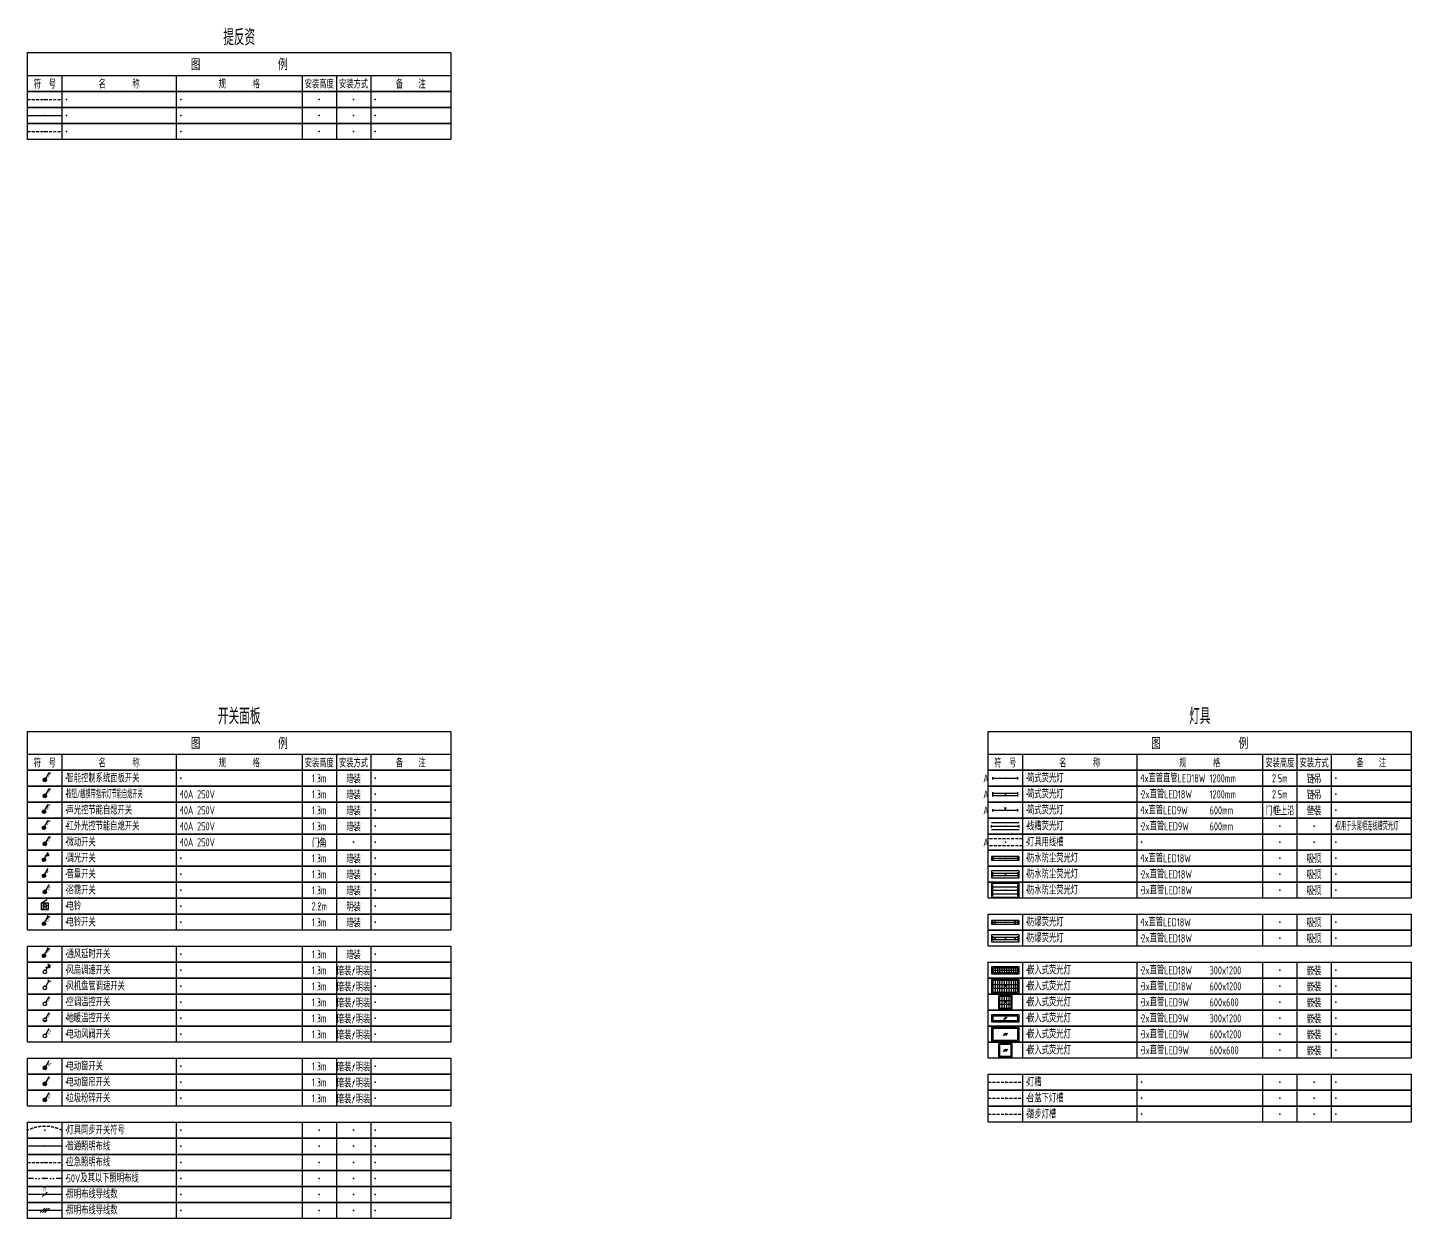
# Model space of a CAD drawing. Header units: millimetres. Extents: x -714894 to -525595, y 3400 to 234118.
# Drawn here: x -670095 to -609595, y 123200 to 175287 of the extents above; entities that cross this region are included whole.
import ezdxf
from ezdxf.enums import TextEntityAlignment as Align

# ---------------------------------------------------------------- set-up
doc = ezdxf.new("R2010")
doc.units = ezdxf.units.MM
doc.header["$LTSCALE"] = 500
doc.linetypes.add('DIVIDE', pattern=[1.25, 0.5, -0.25, 0, -0.25, 0, -0.25])
doc.linetypes.add('HIDDEN', pattern=[0.375, 0.25, -0.125])
for name, color, linetype in [('E-LITE-CATE', 2, 'HIDDEN'), ('E-LITE-DEVC', 3, 'Continuous'), ('E-LITE-DIMS', 6, 'Continuous'), ('E-LITE-LITE', 3, 'Continuous'), ('E-LITE-LITE2', 3, 'HIDDEN'), ('E-LITE-WIRE', 4, 'Continuous'), ('E-LITE-WIRE-LV', 4, 'DIVIDE'), ('E-LITE-WIRE2', 4, 'HIDDEN'), ('E-REQU-DIAG', 11, 'HIDDEN'), ('E-REQU-WALL', 2, 'Continuous'), ('E-REQU-WALL2', 2, 'HIDDEN'), ('E-TABLE', 2, 'Continuous'), ('E-UNIV-DIAG', 2, 'Continuous'), ('E-UNIV-EL', 140, 'Continuous'), ('E-UNIV-EL2', 40, 'HIDDEN'), ('E-UNIV-NOTE', 6, 'Continuous')]:
    doc.layers.add(name, color=color, linetype=linetype)
doc.styles.add('TH-STYLE3', font='tssdeng.shx', dxfattribs={"width": 0.65, "bigfont": 'tssdchn.shx'})

# ---------------------------------------------------------------- blocks, each defined once
blk = doc.blocks.new('E-BKTS2')
for p, q in [((0, 0), (185, 0)), ((0, -7), (0, 0)), ((185, 0), (185, -7)), ((185, -7), (0, -7))]:
    blk.add_line(p, q)
at = {"linetype": 'Continuous'}
for p, q in [((15, 0), (15, -7)), ((65, 0), (65, -7)), ((120, 0), (120, -7)), ((135, 0), (135, -7)), ((150, 0), (150, -7))]:
    blk.add_line(p, q, dxfattribs=at)
for p in [(7.5, -3.5), (17, -3.5), (67, -3.5), (127.5, -3.5), (142.5, -3.5), (152, -3.5)]:
    blk.add_point(p, dxfattribs=at)
blk = doc.blocks.new('E-BSW013-1')
for p, q in [((0.38, 1.4), (1.87, 4)), ((0.5, 2.54), (2, 3.29)), ((2, 2.54), (0.5, 2.54)), ((2, 3.29), (2, 2.54))]:
    blk.add_line(p, q)
at = {"const_width": 0.75}
blk.add_lwpolyline([(-0.38, 0.75, 1), (0.38, 0.75, 1)], format="xyb", close=True, dxfattribs=at)
blk.add_circle((0, 0.75), 0.75)
blk = doc.blocks.new('E-BSW014')
for p, q in [((0.38, 1.4), (1.88, 4)), ((0.5, 2.54), (2, 3.29)), ((2, 2.54), (0.5, 2.54)), ((1.23, 4.37), (2.52, 3.62)), ((2, 3.29), (2, 2.54))]:
    blk.add_line(p, q)
blk.add_circle((0, 0.75), 0.75)
blk = doc.blocks.new('E-BKTS1')
blk.add_line((0, -10), (185, -10))
at = {"linetype": 'Continuous'}
for p, q in [((15, -10), (15, -17)), ((65, -10), (65, -17)), ((120, -10), (120, -17)), ((135, -10), (135, -17)), ((150, -10), (150, -17))]:
    blk.add_line(p, q, dxfattribs=at)
blk.add_lwpolyline([(0, 0), (185, 0), (185, -17), (0, -17)], close=True)
at = {"layer": 'E-UNIV-NOTE', "style": 'TH-STYLE3', "width": 0.7}
for s, height, p in [('图                例', 5, (92.5, -5)), ('安装高度', 3.5, (127.5, -13.5)), ('安装方式', 3.5, (142.5, -13.5))]:
    blk.add_text(s, height=height, dxfattribs=at).set_placement(p, align=Align.MIDDLE)
at = {"layer": 'E-UNIV-NOTE', "linetype": 'Continuous', "style": 'TH-STYLE3', "width": 0.7}
for s, p in [('符  号', (7.5, -13.5)), ('名       称', (40, -13.5)), ('规       格', (92.5, -13.5)), ('备    注', (167.5, -13.5))]:
    blk.add_text(s, height=3.5, dxfattribs=at).set_placement(p, align=Align.MIDDLE)
blk = doc.blocks.new('E-BU201')
blk.add_line((-1.5, 1.5), (1.1, 3))
blk.add_lwpolyline([(-1.5, -1.5), (-1.5, 1.5), (1.5, 1.5), (1.5, -1.5)], close=True)
at = {"layer": 'E-UNIV-EL'}
blk.add_line((1, 0), (-1, 0), dxfattribs=at)
for points in [[(-0.5, 0), (-0.5, -1), (-1, -1)], [(0.5, 0), (0.5, -1), (1, -1)]]:
    blk.add_lwpolyline(points, dxfattribs=at)
blk.add_arc((0, 0), 1, 0, 180, dxfattribs=at)
blk = doc.blocks.new('E-ANNO04')
blk.add_line((-1, -1), (1, 1))
at = {"style": 'TH-STYLE3', "width": 0.7}
blk.add_attdef('N', text='', height=2.5, dxfattribs=at).set_placement((0, 2.5), align=Align.MIDDLE)
blk = doc.blocks.new('E-anno03')
for p, q in [((-2, -1), (0, 1)), ((-1, -1), (1, 1)), ((0, -1), (2, 1))]:
    blk.add_line(p, q)
blk = doc.blocks.new('E-BSW011-1')
for p, q in [((0.38, 1.4), (1.88, 4)), ((1.88, 4), (2.52, 3.62))]:
    blk.add_line(p, q)
at = {"const_width": 0.75}
blk.add_lwpolyline([(-0.38, 0.75, 1), (0.38, 0.75, 1)], format="xyb", close=True, dxfattribs=at)
blk.add_circle((0, 0.75), 0.75)
at = {"layer": 'E-UNIV-EL', "style": 'TH-STYLE3', "width": 0.7}
blk.add_attdef('F', text='', height=2, rotation=330, dxfattribs=at).set_placement((1.77, 2.62), align=Align.MIDDLE)
blk = doc.blocks.new('E-BSW011-2')
for p, q in [((0.38, 1.4), (1.88, 4)), ((1.88, 4), (2.52, 3.62))]:
    blk.add_line(p, q)
at = {"const_width": 0.75}
blk.add_lwpolyline([(-0.38, 0.75, 1), (0.38, 0.75, 1)], format="xyb", close=True, dxfattribs=at)
blk.add_circle((0, 0.75), 0.75)
at = {"layer": 'E-UNIV-EL', "style": 'TH-STYLE3', "width": 0.7}
blk.add_attdef('F', text='', height=2, rotation=330, dxfattribs=at).set_placement((1.77, 2.62), align=Align.MIDDLE)
blk = doc.blocks.new('E-BSW011-3')
for p, q in [((0.38, 1.4), (1.88, 4)), ((1.88, 4), (2.52, 3.62))]:
    blk.add_line(p, q)
at = {"const_width": 0.75}
blk.add_lwpolyline([(-0.38, 0.75, 1), (0.38, 0.75, 1)], format="xyb", close=True, dxfattribs=at)
blk.add_circle((0, 0.75), 0.75)
at = {"layer": 'E-UNIV-EL', "style": 'TH-STYLE3', "width": 0.7}
blk.add_attdef('F', text='', height=2, rotation=330, dxfattribs=at).set_placement((1.77, 2.62), align=Align.MIDDLE)
blk = doc.blocks.new('E-BSW011-4')
for p, q in [((0.38, 1.4), (1.88, 4)), ((1.88, 4), (2.52, 3.62))]:
    blk.add_line(p, q)
at = {"const_width": 0.75}
blk.add_lwpolyline([(-0.38, 0.75, 1), (0.38, 0.75, 1)], format="xyb", close=True, dxfattribs=at)
blk.add_circle((0, 0.75), 0.75)
at = {"layer": 'E-UNIV-EL', "style": 'TH-STYLE3', "width": 0.7}
blk.add_attdef('F', text='', height=2, rotation=330, dxfattribs=at).set_placement((1.77, 2.62), align=Align.MIDDLE)
blk = doc.blocks.new('E-BSW012-1')
for p, q in [((0.38, 1.4), (1.88, 4)), ((1.23, 4.37), (2.52, 3.62))]:
    blk.add_line(p, q)
at = {"const_width": 0.75}
blk.add_lwpolyline([(-0.38, 0.75, 1), (0.38, 0.75, 1)], format="xyb", close=True, dxfattribs=at)
blk.add_circle((0, 0.75), 0.75)
at = {"layer": 'E-UNIV-EL', "style": 'TH-STYLE3', "width": 0.7}
blk.add_attdef('F', text='', height=2, rotation=330, dxfattribs=at).set_placement((1.77, 2.62), align=Align.MIDDLE)
blk = doc.blocks.new('E-BSW012-2')
for p, q in [((0.38, 1.4), (1.88, 4)), ((1.23, 4.37), (2.52, 3.62))]:
    blk.add_line(p, q)
at = {"const_width": 0.75}
blk.add_lwpolyline([(-0.38, 0.75, 1), (0.38, 0.75, 1)], format="xyb", close=True, dxfattribs=at)
blk.add_circle((0, 0.75), 0.75)
at = {"layer": 'E-UNIV-EL', "style": 'TH-STYLE3', "width": 0.7}
blk.add_attdef('F', text='', height=2, rotation=330, dxfattribs=at).set_placement((1.77, 2.62), align=Align.MIDDLE)
blk = doc.blocks.new('E-BSW017-1')
blk.add_line((0.38, 1.4), (1.88, 4))
at = {"const_width": 0.75}
blk.add_lwpolyline([(-0.38, 0.75, 1), (0.38, 0.75, 1)], format="xyb", close=True, dxfattribs=at)
blk.add_circle((0, 0.75), 0.75)
at = {"layer": 'E-UNIV-EL', "style": 'TH-STYLE3', "width": 0.7}
blk.add_attdef('F', text='', height=2, rotation=330, dxfattribs=at).set_placement((1.77, 2.62), align=Align.MIDDLE)
blk = doc.blocks.new('E-BSW016-1')
blk.add_line((0.38, 1.4), (1.88, 4))
at = {"const_width": 0.75}
blk.add_lwpolyline([(-0.38, 0.75, 1), (0.38, 0.75, 1)], format="xyb", close=True, dxfattribs=at)
blk.add_circle((0, 0.75), 0.75)
at = {"layer": 'E-UNIV-EL', "style": 'TH-STYLE3', "width": 0.7}
blk.add_attdef('F', text='', height=2, rotation=330, dxfattribs=at).set_placement((1.77, 2.62), align=Align.MIDDLE)
blk = doc.blocks.new('E-BSW018-2')
blk.add_line((0.38, 1.4), (1.88, 4))
blk.add_circle((0, 0.75), 0.75)
at = {"layer": 'E-UNIV-EL', "style": 'TH-STYLE3', "width": 0.7}
blk.add_attdef('F', text='', height=2, rotation=330, dxfattribs=at).set_placement((1.77, 2.62), align=Align.MIDDLE)
blk = doc.blocks.new('E-BSW018-3')
blk.add_line((0.38, 1.4), (1.88, 4))
at = {"const_width": 0.75}
blk.add_lwpolyline([(-0.38, 0.75, 1), (0.38, 0.75)], format="xyb", dxfattribs=at)
blk.add_circle((0, 0.75), 0.75)
at = {"layer": 'E-UNIV-EL', "style": 'TH-STYLE3', "width": 0.7}
blk.add_attdef('F', text='', height=2, rotation=330, dxfattribs=at).set_placement((1.77, 2.62), align=Align.MIDDLE)
blk = doc.blocks.new('E-BSW018-4')
blk.add_line((0.38, 1.4), (1.88, 4))
blk.add_circle((0, 0.75), 0.75)
at = {"layer": 'E-UNIV-EL', "style": 'TH-STYLE3', "width": 0.7}
blk.add_attdef('F', text='', height=2, rotation=330, dxfattribs=at).set_placement((1.77, 2.62), align=Align.MIDDLE)
blk = doc.blocks.new('E-BSW017-4')
blk.add_line((0.38, 1.4), (1.88, 4))
at = {"const_width": 0.75}
blk.add_lwpolyline([(-0.38, 0.75, 1), (0.38, 0.75, 1)], format="xyb", close=True, dxfattribs=at)
blk.add_circle((0, 0.75), 0.75)
at = {"layer": 'E-UNIV-EL', "style": 'TH-STYLE3', "width": 0.7}
blk.add_attdef('F', text='', height=2, rotation=330, dxfattribs=at).set_placement((1.77, 2.62), align=Align.MIDDLE)
blk = doc.blocks.new('E-BSW017-2')
blk.add_line((0.38, 1.4), (1.88, 4))
at = {"const_width": 0.75}
blk.add_lwpolyline([(-0.38, 0.75, 1), (0.38, 0.75, 1)], format="xyb", close=True, dxfattribs=at)
blk.add_circle((0, 0.75), 0.75)
at = {"layer": 'E-UNIV-EL', "style": 'TH-STYLE3', "width": 0.7}
blk.add_attdef('F', text='', height=2, rotation=330, dxfattribs=at).set_placement((1.77, 2.62), align=Align.MIDDLE)
blk = doc.blocks.new('E-BSW017-3')
blk.add_line((0.38, 1.4), (1.88, 4))
at = {"const_width": 0.75}
blk.add_lwpolyline([(-0.38, 0.75, 1), (0.38, 0.75, 1)], format="xyb", close=True, dxfattribs=at)
blk.add_circle((0, 0.75), 0.75)
at = {"layer": 'E-UNIV-EL', "style": 'TH-STYLE3', "width": 0.7}
blk.add_attdef('F', text='', height=2, rotation=330, dxfattribs=at).set_placement((1.77, 2.62), align=Align.MIDDLE)
blk = doc.blocks.new('E-BSW015')
for p, q in [((0.38, 1.4), (1.88, 4)), ((1.23, 4.37), (2.52, 3.62))]:
    blk.add_line(p, q)
blk.add_circle((0, 0.75), 0.75)
blk = doc.blocks.new('E-BSW010-1')
for p, q in [((0.38, 1.4), (1.88, 4)), ((1.88, 4), (2.52, 3.62))]:
    blk.add_line(p, q)
at = {"const_width": 0.75}
blk.add_lwpolyline([(-0.38, 0.75, 1), (0.38, 0.75, 1)], format="xyb", close=True, dxfattribs=at)
blk.add_circle((0, 0.75), 0.75)
at = {"layer": 'E-UNIV-EL', "style": 'TH-STYLE3', "width": 0.7}
blk.add_attdef('F', text='', height=2, rotation=330, dxfattribs=at).set_placement((1.77, 2.62), align=Align.MIDDLE)
blk = doc.blocks.new('E-BL023')
for p, q in [((-5.5, -2.5), (-5.5, 2.5)), ((-5.5, 1.5), (5.5, 1.5)), ((-5.5, 0), (5.5, 0)), ((5.5, -2.5), (5.5, 2.5)), ((-5.5, -1.5), (5.5, -1.5))]:
    blk.add_line(p, q)
blk.add_lwpolyline([(6, -3), (6, 3), (-6, 3), (-6, -3)], close=True)
blk = doc.blocks.new('E-BL002')
for p, q in [((-5.5, -1), (-5.5, 1)), ((-5.5, 0.5), (5.5, 0.5)), ((5.5, -1), (5.5, 1)), ((-5.5, -0.5), (5.5, -0.5))]:
    blk.add_line(p, q)
blk = doc.blocks.new('E-BL001')
for p, q in [((-5.5, -0.5), (-5.5, 0.5)), ((-5.5, 0), (5.5, 0)), ((5.5, -0.5), (5.5, 0.5))]:
    blk.add_line(p, q)
blk = doc.blocks.new('E-BL016')
for p, q in [((-5.5, -1), (-5.5, 1)), ((-5.5, 0.5), (5.5, 0.5)), ((-4.5, -0.5), (-4.5, 0.5)), ((-4.25, -0.5), (-4.25, 0.5)), ((4.25, -0.5), (4.25, 0.5)), ((4.5, -0.5), (4.5, 0.5)), ((5.5, -1), (5.5, 1)), ((-5.5, -0.5), (5.5, -0.5))]:
    blk.add_line(p, q)
blk.add_lwpolyline([(6, -1.5), (6, 1.5), (-6, 1.5), (-6, -1.5)], close=True)
blk = doc.blocks.new('E-BL063')
blk.add_lwpolyline([(3, -3), (3, 3), (-3, 3), (-3, -3)], close=True)
at = {"layer": 'E-UNIV-EL'}
for p, q in [((0, 0.5), (-1, -0.5)), ((0.5, 0.5), (-0.5, -0.5)), ((1, 0.5), (0, -0.5))]:
    blk.add_line(p, q, dxfattribs=at)
blk.add_lwpolyline([(2.5, -2.5), (2.5, 2.5), (-2.5, 2.5), (-2.5, -2.5)], close=True, dxfattribs=at)
blk = doc.blocks.new('E-BL053')
blk.add_lwpolyline([(6, 3), (-6, 3), (-6, -3), (6, -3)], close=True)
at = {"layer": 'E-UNIV-EL'}
for p, q in [((0, 0.5), (-1, -0.5)), ((0.5, 0.5), (-0.5, -0.5)), ((1, 0.5), (0, -0.5))]:
    blk.add_line(p, q, dxfattribs=at)
blk.add_lwpolyline([(5.5, 2.5), (-5.5, 2.5), (-5.5, -2.5), (5.5, -2.5)], close=True, dxfattribs=at)
blk = doc.blocks.new('E-BL042')
for p, q in [((-0.25, 1.5), (3.59, 1.5)), ((0, 1.5), (2.53, 1.5)), ((0, 1.5), (2.73, 1.5))]:
    blk.add_line(p, q)
blk.add_lwpolyline([(6, -1.5), (6, 1.5), (-6, 1.5), (-6, -1.5)], close=True)
at = {"layer": 'E-UNIV-EL'}
for p, q in [((0.25, 0.5), (-0.75, -0.5)), ((0.75, 0.5), (-0.25, -0.5))]:
    blk.add_line(p, q, dxfattribs=at)
blk.add_lwpolyline([(-5.5, -1), (5.5, -1), (5.5, 1), (-5.5, 1)], close=True, dxfattribs=at)
blk = doc.blocks.new('E-BL066')
blk.add_lwpolyline([(3, -3), (3, 3), (-3, 3), (-3, -3)], close=True)
at = {"layer": 'E-UNIV-EL'}
for p, q in [((-2.5, 0.83), (2.5, 0.83)), ((-1.5, 2.5), (-1.5, -2.5)), ((-0.5, 2.5), (-0.5, -2.5)), ((0.5, 2.5), (0.5, -2.5)), ((1.5, 2.5), (1.5, -2.5)), ((-2.5, -0.83), (2.5, -0.83))]:
    blk.add_line(p, q, dxfattribs=at)
blk.add_lwpolyline([(2.5, -2.5), (2.5, 2.5), (-2.5, 2.5), (-2.5, -2.5)], close=True, dxfattribs=at)
blk = doc.blocks.new('E-BL056')
blk.add_lwpolyline([(6, 3), (-6, 3), (-6, -3), (6, -3)], close=True)
at = {"layer": 'E-UNIV-EL'}
for p, q in [((-5.5, 0.83), (5.5, 0.83)), ((-4.5, 2.5), (-4.5, -2.5)), ((-3.5, 2.5), (-3.5, -2.5)), ((-2.5, 2.5), (-2.5, -2.5)), ((-1.5, 2.5), (-1.5, -2.5)), ((-0.5, 2.5), (-0.5, -2.5)), ((0.5, 2.5), (0.5, -2.5)), ((1.5, 2.5), (1.5, -2.5)), ((2.5, 2.5), (2.5, -2.5)), ((3.5, 2.5), (3.5, -2.5)), ((4.5, 2.5), (4.5, -2.5)), ((-5.5, -0.83), (5.5, -0.83))]:
    blk.add_line(p, q, dxfattribs=at)
blk.add_lwpolyline([(5.5, 2.5), (-5.5, 2.5), (-5.5, -2.5), (5.5, -2.5)], close=True, dxfattribs=at)
blk = doc.blocks.new('E-BL045')
for p, q in [((-0.25, 1.5), (3.59, 1.5)), ((0, 1.5), (2.73, 1.5)), ((0, 1.5), (2.53, 1.5))]:
    blk.add_line(p, q)
blk.add_lwpolyline([(6, -1.5), (6, 1.5), (-6, 1.5), (-6, -1.5)], close=True)
at = {"layer": 'E-UNIV-EL'}
for p, q in [((-5.5, 0), (5.5, 0)), ((-4.5, 1), (-4.5, -1)), ((-3.5, 1), (-3.5, -1)), ((-2.5, 1), (-2.5, -1)), ((-1.5, 1), (-1.5, -1)), ((-0.5, 1), (-0.5, -1)), ((0.5, 1), (0.5, -1)), ((1.5, 1), (1.5, -1)), ((2.5, 1), (2.5, -1)), ((3.5, 1), (3.5, -1)), ((4.5, 1), (4.5, -1))]:
    blk.add_line(p, q, dxfattribs=at)
blk.add_lwpolyline([(5.5, -1), (5.5, 1), (-5.5, 1), (-5.5, -1)], close=True, dxfattribs=at)
blk = doc.blocks.new('E-BL005')
for p, q in [((-5.5, -0.5), (-5.5, 0.5)), ((-5.5, 0), (5.5, 0)), ((0.5, 1), (-0.5, 1)), ((0, 0), (0, 1)), ((5.5, -0.5), (5.5, 0.5))]:
    blk.add_line(p, q)
blk = doc.blocks.new('E-BL071')
for p, q in [((-6, -0.5), (-6, 0.5)), ((-6, 0), (6, 0)), ((6, -0.5), (6, 0.5))]:
    blk.add_line(p, q)
at = {"layer": 'E-UNIV-EL2'}
for p, q in [((6, 1.5), (-6, 1.5)), ((6, -1.5), (-6, -1.5))]:
    blk.add_line(p, q, dxfattribs=at)
blk = doc.blocks.new('E-BL015')
for p, q in [((-5.5, -0.5), (-5.5, 0.5)), ((-5.5, 0), (5.5, 0)), ((-4.5, -0.5), (-4.5, 0.5)), ((-4.25, -0.5), (-4.25, 0.5)), ((4.25, -0.5), (4.25, 0.5)), ((4.5, -0.5), (4.5, 0.5)), ((5.5, -0.5), (5.5, 0.5))]:
    blk.add_line(p, q)
blk.add_lwpolyline([(6, -0.75), (6, 0.75), (-6, 0.75), (-6, -0.75)], close=True)
blk = doc.blocks.new('E-BL011')
for p, q in [((-5.5, -0.5), (-5.5, 0.5)), ((-5.5, 0), (5.5, 0)), ((5.5, -0.5), (5.5, 0.5))]:
    blk.add_line(p, q)
blk.add_lwpolyline([(6, -0.75), (6, 0.75), (-6, 0.75), (-6, -0.75)], close=True)
blk = doc.blocks.new('E-BL012')
for p, q in [((-5.5, -1), (-5.5, 1)), ((-5.5, 0.5), (5.5, 0.5)), ((5.5, -1), (5.5, 1)), ((-5.5, -0.5), (5.5, -0.5))]:
    blk.add_line(p, q)
blk.add_lwpolyline([(6, -1.5), (6, 1.5), (-6, 1.5), (-6, -1.5)], close=True)

msp = doc.modelspace()

# ---------------------------------------------------------------- linework, layer by layer
at = {"layer": 'E-LITE-CATE'}
msp.add_arc((-669345, 125530), 1695, 63.73196, 116.26804, dxfattribs=at)
at = {"layer": 'E-LITE-LITE2'}
for p, q in [((-628095, 129150), (-626595, 129150)), ((-628095, 128450), (-626595, 128450)), ((-628095, 127750), (-626595, 127750))]:
    msp.add_line(p, q, dxfattribs=at)
at = {"layer": 'E-LITE-WIRE'}
for p, q in [((-668595, 126350), (-670095, 126350)), ((-668595, 124250), (-670095, 124250)), ((-668595, 123550), (-670095, 123550))]:
    msp.add_line(p, q, dxfattribs=at)
at = {"layer": 'E-LITE-WIRE-LV'}
msp.add_line((-668595, 124950), (-670095, 124950), dxfattribs=at)
at = {"layer": 'E-LITE-WIRE2'}
msp.add_line((-670095, 125650), (-668595, 125650), dxfattribs=at)
at = {"layer": 'E-REQU-DIAG'}
msp.add_line((-670095, 172150), (-668595, 172150), dxfattribs=at)
at = {"layer": 'E-REQU-WALL'}
msp.add_line((-670095, 171450), (-668595, 171450), dxfattribs=at)
at = {"layer": 'E-REQU-WALL2'}
msp.add_line((-670095, 170750), (-668595, 170750), dxfattribs=at)
at = {"layer": 'E-UNIV-EL2'}
for p, q in [((-626595, 139800), (-628095, 139800)), ((-626595, 139500), (-628095, 139500))]:
    msp.add_line(p, q, dxfattribs=at)

# ---------------------------------------------------------------- block references
at = {"layer": 'E-LITE-DEVC', "xscale": 100, "yscale": 100, "zscale": 100}
for name, p, values in [('E-BSW010-1', (-669345, 142300), {'F': 'I'}), ('E-BSW011-1', (-669345, 141600), {'F': 't'}), ('E-BSW011-2', (-669382, 140910), {'F': 's'}), ('E-BSW011-3', (-669382, 140210), {'F': 'i'}), ('E-BSW011-4', (-669345, 139500), {'F': 'p'}), ('E-BSW016-1', (-669382, 138110), {'F': 'v'}), ('E-BSW017-1', (-669345, 137400), {'F': 'B'}), ('E-BSW012-2', (-669382, 136010), {'F': 'b'}), ('E-BSW012-1', (-669382, 134610), {'F': 't'}), ('E-BSW018-2', (-669345, 132500), {'F': 'T'}), ('E-BSW018-3', (-669345, 131800), {'F': 'T'}), ('E-BSW018-4', (-669345, 131100), {'F': 'D'}), ('E-BSW017-2', (-669345, 129700), {'F': 'W'}), ('E-BSW017-3', (-669345, 129000), {'F': 'C'}), ('E-BSW017-4', (-669345, 128300), {'F': 'G'})]:
    msp.add_blockref(name, p, dxfattribs=at).add_auto_attribs(values)
for name, p in [('E-BSW013-1', (-669382, 138810)), ('E-BU201', (-669345, 136850)), ('E-BSW014', (-669345, 133900)), ('E-BSW015', (-669345, 133200))]:
    msp.add_blockref(name, p, dxfattribs=at)
at = {"layer": 'E-LITE-DIMS', "xscale": 100, "yscale": 100, "zscale": 100}
msp.add_blockref('E-ANNO04', (-669345, 124250), dxfattribs=at).add_auto_attribs({'N': 'n'})
msp.add_blockref('E-anno03', (-669345, 123550), dxfattribs=at)
at = {"layer": 'E-LITE-LITE', "xscale": 100, "yscale": 100, "zscale": 100}
for name, p in [('E-BL001', (-627345, 142450)), ('E-BL002', (-627345, 141750)), ('E-BL005', (-627345, 141050)), ('E-BL071', (-627345, 140350)), ('E-BL011', (-627345, 138950)), ('E-BL012', (-627345, 138250)), ('E-BL023', (-627345, 137550)), ('E-BL015', (-627345, 136150)), ('E-BL016', (-627345, 135450)), ('E-BL045', (-627345, 134050)), ('E-BL056', (-627345, 133350)), ('E-BL066', (-627345, 132650)), ('E-BL042', (-627345, 131950)), ('E-BL053', (-627345, 131250)), ('E-BL063', (-627345, 130550))]:
    msp.add_blockref(name, p, dxfattribs=at)
at = {"layer": 'E-TABLE', "xscale": 100, "yscale": 100, "zscale": 100}
for name, p in [('E-BKTS1', (-670095, 174200)), ('E-BKTS2', (-670095, 172500)), ('E-BKTS2', (-670095, 171800)), ('E-BKTS2', (-670095, 171100))]:
    msp.add_blockref(name, p, dxfattribs=at)
at = {"layer": 'E-UNIV-DIAG', "xscale": 100, "yscale": 100, "zscale": 100}
for name, p in [('E-BKTS1', (-670095, 144500)), ('E-BKTS1', (-628095, 144500)), ('E-BKTS2', (-670095, 142800)), ('E-BKTS2', (-628095, 142800)), ('E-BKTS2', (-670095, 142100)), ('E-BKTS2', (-628095, 142100)), ('E-BKTS2', (-670095, 141400)), ('E-BKTS2', (-628095, 141400)), ('E-BKTS2', (-670095, 140700)), ('E-BKTS2', (-628095, 140700)), ('E-BKTS2', (-670095, 140000)), ('E-BKTS2', (-628095, 140000)), ('E-BKTS2', (-670095, 139300)), ('E-BKTS2', (-628095, 139300)), ('E-BKTS2', (-670095, 138600)), ('E-BKTS2', (-628095, 138600)), ('E-BKTS2', (-670095, 137900)), ('E-BKTS2', (-628095, 137900)), ('E-BKTS2', (-670095, 137200)), ('E-BKTS2', (-670095, 136500)), ('E-BKTS2', (-628095, 136500)), ('E-BKTS2', (-628095, 135800)), ('E-BKTS2', (-670095, 135100)), ('E-BKTS2', (-670095, 134400)), ('E-BKTS2', (-628095, 134400)), ('E-BKTS2', (-670095, 133700)), ('E-BKTS2', (-628095, 133700)), ('E-BKTS2', (-670095, 133000)), ('E-BKTS2', (-628095, 133000)), ('E-BKTS2', (-670095, 132300)), ('E-BKTS2', (-628095, 132300)), ('E-BKTS2', (-670095, 131600)), ('E-BKTS2', (-628095, 131600)), ('E-BKTS2', (-628095, 130900)), ('E-BKTS2', (-670095, 130200)), ('E-BKTS2', (-670095, 129500)), ('E-BKTS2', (-628095, 129500)), ('E-BKTS2', (-670095, 128800)), ('E-BKTS2', (-628095, 128800)), ('E-BKTS2', (-628095, 128100)), ('E-BKTS2', (-670095, 127400)), ('E-BKTS2', (-670095, 126700)), ('E-BKTS2', (-670095, 126000)), ('E-BKTS2', (-670095, 125300)), ('E-BKTS2', (-670095, 124600)), ('E-BKTS2', (-670095, 123900))]:
    msp.add_blockref(name, p, dxfattribs=at)

# ---------------------------------------------------------------- texts
at = {"layer": 'E-UNIV-NOTE', "style": 'TH-STYLE3', "width": 0.7}
for s, height, p in [('提反资', 700, (-660845, 174900)), ('开关面板', 700, (-660845, 145200)), ('灯具', 700, (-618845, 145200)), ('1.3m', 350, (-657345, 142450)), ('暗装', 350, (-655845, 142450)), ('A', 350, (-628195, 142450)), ('1.3m', 350, (-657345, 141750)), ('暗装', 350, (-655845, 141750)), ('A', 350, (-628195, 141750)), ('1.3m', 350, (-657345, 141050)), ('暗装', 350, (-655845, 141050)), ('A', 350, (-628195, 141050)), ('1.3m', 350, (-657345, 140350)), ('暗装', 350, (-655845, 140350)), ('门角', 350, (-657345, 139650)), ('A', 350, (-628195, 139650)), ('1.3m', 350, (-657345, 138950)), ('暗装', 350, (-655845, 138950)), ('1.3m', 350, (-657345, 138250)), ('暗装', 350, (-655845, 138250)), ('1.3m', 350, (-657345, 137550)), ('暗装', 350, (-655845, 137550)), ('2.2m', 350, (-657345, 136850)), ('明装', 350, (-655845, 136850)), ('1.3m', 350, (-657345, 136150)), ('暗装', 350, (-655845, 136150)), ('1.3m', 350, (-657345, 134750)), ('暗装', 350, (-655845, 134750)), ('1.3m', 350, (-657345, 134050)), ('暗装/明装', 350, (-655845, 134050)), ('1.3m', 350, (-657345, 133350)), ('暗装/明装', 350, (-655845, 133350)), ('1.3m', 350, (-657345, 132650)), ('暗装/明装', 350, (-655845, 132650)), ('1.3m', 350, (-657345, 131950)), ('暗装/明装', 350, (-655845, 131950)), ('1.3m', 350, (-657345, 131250)), ('暗装/明装', 350, (-655845, 131250)), ('1.3m', 350, (-657345, 129850)), ('暗装/明装', 350, (-655845, 129850)), ('1.3m', 350, (-657345, 129150)), ('暗装/明装', 350, (-655845, 129150)), ('1.3m', 350, (-657345, 128450)), ('暗装/明装', 350, (-655845, 128450))]:
    msp.add_text(s, height=height, dxfattribs=at).set_placement(p, align=Align.MIDDLE)
at = {"layer": 'E-UNIV-NOTE', "style": 'TH-STYLE3'}
for s, width, p in [('智能控制系统面板开关', 0.7, (-668395, 142450)), ('按钮/触摸带指示灯节能自熄开关', 0.5, (-668395, 141750)), ('10A 250V', 0.7, (-663395, 141750)), ('声光控节能自熄开关', 0.7, (-668395, 141050)), ('10A 250V', 0.7, (-663395, 141050)), ('红外光控节能自熄开关', 0.7, (-668395, 140350)), ('10A 250V', 0.7, (-663395, 140350)), ('微动开关', 0.7, (-668395, 139650)), ('10A 250V', 0.7, (-663395, 139650)), ('调光开关', 0.7, (-668395, 138950)), ('音量开关', 0.7, (-668395, 138250)), ('浴霸开关', 0.7, (-668395, 137550)), ('电铃', 0.7, (-668395, 136850)), ('电铃开关', 0.7, (-668395, 136150)), ('通风延时开关', 0.7, (-668395, 134750)), ('风扇调速开关', 0.7, (-668395, 134050)), ('风机盘管调速开关', 0.7, (-668395, 133350)), ('空调温控开关', 0.7, (-668395, 132650)), ('地暖温控开关', 0.7, (-668395, 131950)), ('电动风阀开关', 0.7, (-668395, 131250)), ('电动窗开关', 0.7, (-668395, 129850)), ('电动窗帘开关', 0.7, (-668395, 129150)), ('垃圾粉碎开关', 0.7, (-668395, 128450)), ('灯具同步开关符号', 0.7, (-668395, 127050)), ('普通照明布线', 0.7, (-668395, 126350)), ('应急照明布线', 0.7, (-668395, 125650)), ('50V及其以下照明布线', 0.7, (-668395, 124950)), ('照明布线导线数', 0.7, (-668395, 124250)), ('照明布线导线数', 0.7, (-668395, 123550))]:
    msp.add_text(s, height=350, dxfattribs=dict(at, width=width)).set_placement(p, align=Align.MIDDLE_LEFT)
at = {"layer": 'E-UNIV-NOTE', "linetype": 'Continuous', "style": 'TH-STYLE3'}
for s, width, p in [('简式荧光灯', 0.7, (-626395, 142450)), ('1x直管直管LED18W', 0.7, (-621395, 142450)), ('1200mm', 0.7, (-618416, 142450)), ('简式荧光灯', 0.7, (-626395, 141750)), ('2x直管LED18W', 0.7, (-621395, 141750)), ('1200mm', 0.7, (-618416, 141750)), ('简式荧光灯', 0.7, (-626395, 141050)), ('1x直管LED9W', 0.7, (-621395, 141050)), ('600mm', 0.7, (-618416, 141050)), ('线槽荧光灯', 0.7, (-626395, 140350)), ('2x直管LED9W', 0.7, (-621395, 140350)), ('600mm', 0.7, (-618416, 140350)), ('仅用于头尾相连线槽荧光灯', 0.5, (-612895, 140350)), ('灯具用线槽', 0.7, (-626395, 139650)), ('防水防尘荧光灯', 0.7, (-626395, 138950)), ('1x直管LED18W', 0.7, (-621395, 138950)), ('防水防尘荧光灯', 0.7, (-626395, 138250)), ('2x直管LED18W', 0.7, (-621395, 138250)), ('防水防尘荧光灯', 0.7, (-626395, 137550)), ('3x直管LED18W', 0.7, (-621395, 137550)), ('防爆荧光灯', 0.7, (-626395, 136150)), ('1x直管LED18W', 0.7, (-621395, 136150)), ('防爆荧光灯', 0.7, (-626395, 135450)), ('2x直管LED18W', 0.7, (-621395, 135450)), ('嵌入式荧光灯', 0.7, (-626395, 134050)), ('2x直管LED18W', 0.7, (-621395, 134050)), ('300x1200', 0.7, (-618416, 134050)), ('嵌入式荧光灯', 0.7, (-626395, 133350)), ('3x直管LED18W', 0.7, (-621395, 133350)), ('600x1200', 0.7, (-618416, 133350)), ('嵌入式荧光灯', 0.7, (-626395, 132650)), ('3x直管LED9W', 0.7, (-621395, 132650)), ('600x600', 0.7, (-618416, 132650)), ('嵌入式荧光灯', 0.7, (-626395, 131950)), ('2x直管LED9W', 0.7, (-621395, 131950)), ('300x1200', 0.7, (-618416, 131950)), ('嵌入式荧光灯', 0.7, (-626395, 131250)), ('3x直管LED9W', 0.7, (-621395, 131250)), ('600x1200', 0.7, (-618416, 131250)), ('嵌入式荧光灯', 0.7, (-626395, 130550)), ('3x直管LED9W', 0.7, (-621395, 130550)), ('600x600', 0.7, (-618416, 130550)), ('灯槽', 0.7, (-626395, 129150)), ('台盆下灯槽', 0.7, (-626395, 128450)), ('踏步灯槽', 0.7, (-626395, 127750))]:
    msp.add_text(s, height=350, dxfattribs=dict(at, width=width)).set_placement(p, align=Align.MIDDLE_LEFT)
at = {"layer": 'E-UNIV-NOTE', "linetype": 'Continuous', "style": 'TH-STYLE3', "width": 0.7}
for s, p in [('2.5m', (-615345, 142450)), ('链吊', (-613845, 142450)), ('2.5m', (-615345, 141750)), ('链吊', (-613845, 141750)), ('门框上沿', (-615345, 141050)), ('壁装', (-613845, 141050)), ('吸顶', (-613845, 138950)), ('吸顶', (-613845, 138250)), ('吸顶', (-613845, 137550)), ('吸顶', (-613845, 136150)), ('吸顶', (-613845, 135450)), ('嵌装', (-613845, 134050)), ('嵌装', (-613845, 133350)), ('嵌装', (-613845, 132650)), ('嵌装', (-613845, 131950)), ('嵌装', (-613845, 131250)), ('嵌装', (-613845, 130550))]:
    msp.add_text(s, height=350, dxfattribs=at).set_placement(p, align=Align.MIDDLE)

doc.saveas('drawing.dxf')
